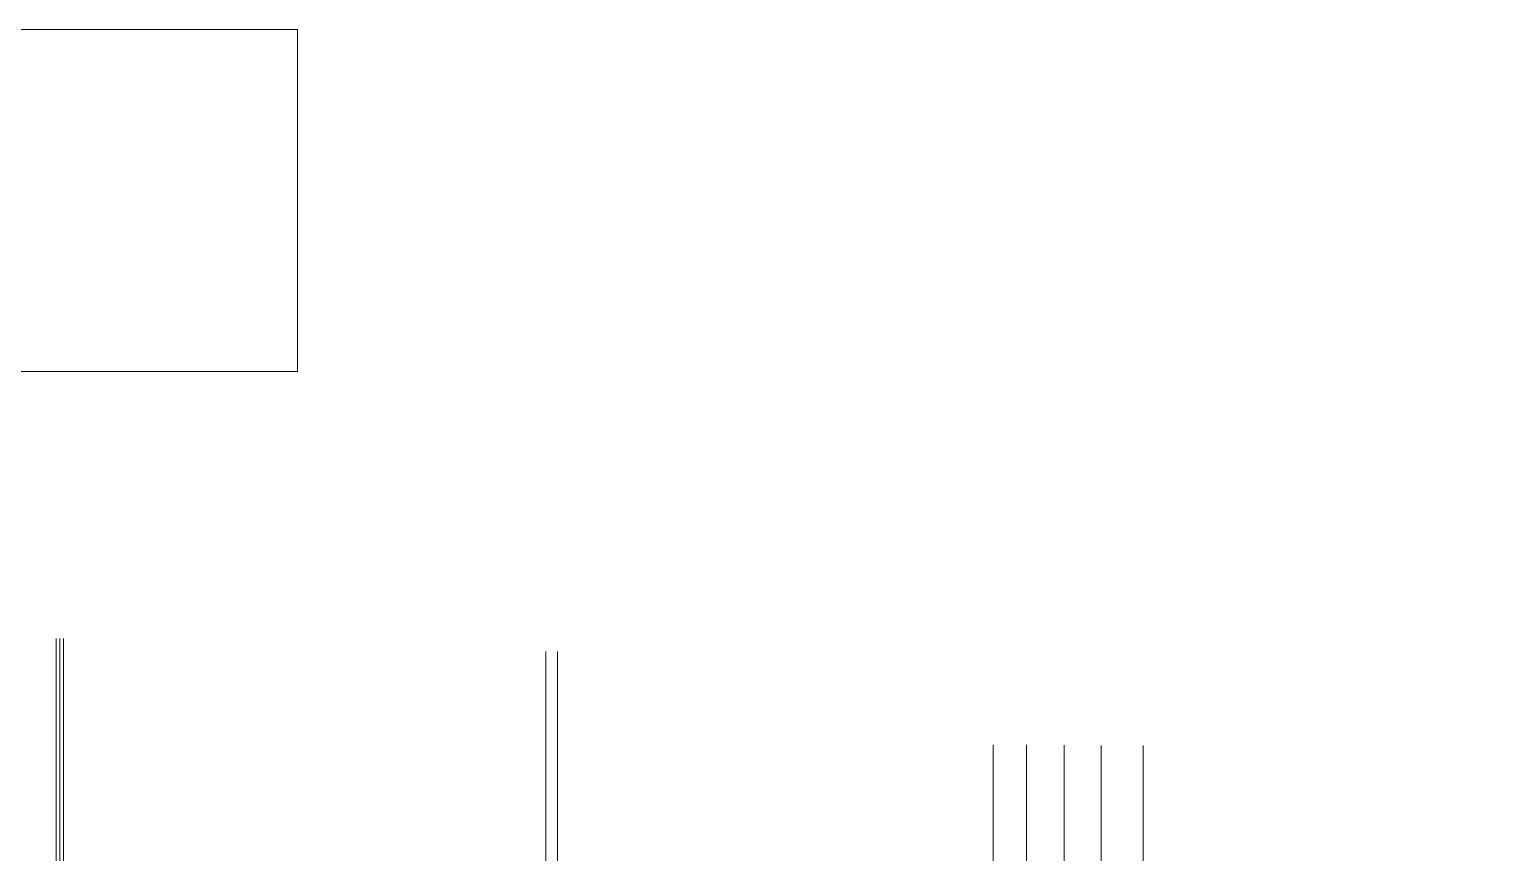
# Model space of a CAD drawing. Header units: inches. Extents: x 4541 to 19811, y -21622 to -6339.
# Drawn here: x 17337 to 19514, y -7552 to -6339 of the extents above; entities that cross this region are included whole.
import ezdxf

# ---------------------------------------------------------------- set-up
doc = ezdxf.new("R2010")
doc.units = ezdxf.units.IN
doc.header["$MEASUREMENT"] = 0
doc.layers.get('0').update_dxf_attribs({"lineweight": 0})

msp = doc.modelspace()

# ---------------------------------------------------------------- linework, layer by layer
at = {"ltscale": 20}
msp.add_lwpolyline([(16880, -6339.5), (17732.5, -6339.5), (17732.5, -6843), (16880, -6843)], close=True, dxfattribs=at)
at = {"ltscale": 5}
for points in [[(17376.5, -7236.5), (17376.5, -7314.1), (17376.5, -8798.5), (19441.3, -8799.1)], [(17382.1, -7236.5), (17382.1, -7314.1), (17382.1, -8790.2), (19441.3, -8790.7)], [(18115.8, -7255.7), (18115.8, -8765.4), (19441.4, -8765.7)]]:
    msp.add_lwpolyline(points, dxfattribs=at)
at = {"color": 1, "ltscale": 5}
msp.add_lwpolyline([(17387.7, -7236.5), (17387.7, -7314.1), (17387.7, -8781.8), (19441.4, -8782.4)], dxfattribs=at)
for points in [[(19441.4, -8774.1), (18098.6, -8773.7), (18098.6, -7255.7)], [(18758.2, -7393.1), (18758.2, -8195.7), (19505.1, -8195.7), (19505.1, -8113.4), (19513.6, -8113.4)], [(18807.3, -7393.1), (18807.3, -8151.4), (19209.2, -8151.4), (19209.2, -8187.5), (19503.1, -8187.5), (19503.1, -8114.4), (19513.6, -8114.4), (19503.1, -8114.4), (19503.1, -8187.5), (19209.2, -8187.5), (19209.2, -7873.8), (19239.9, -7873.8)], [(18862.8, -7393.6), (18862.8, -8137.4), (19216.2, -8137.4), (19216.2, -8187.5), (19503.1, -8187.5), (19503.1, -8114.4), (19513.6, -8114.4), (19503.1, -8114.4)], [(18862.8, -7393.6), (18862.8, -8137.4), (19216.2, -8137.4), (19216.2, -8187.5), (19503.1, -8187.5), (19503.1, -8114.4), (19513.6, -8114.4), (19503.1, -8114.4), (19503.1, -8187.5), (19216.2, -8187.5), (19216.2, -7910.6), (19239.9, -7910.6)], [(18917.5, -7394.1), (18917.5, -8119.2), (19222, -8119.2), (19222, -7947.4), (19239.9, -7947.4), (19222, -7947.4), (19221.9, -8187.5), (19503.1, -8187.5), (19503.1, -8114.4), (19513.6, -8114.4)], [(18979.2, -7394.1), (18979.2, -8110.5), (19228.2, -8110.5)], [(18979.2, -7394.1), (18979.2, -8110.5), (19228.2, -8110.5), (19228.2, -7984.2), (19239.9, -7984.2), (19228.2, -7984.2), (19228.2, -8187.5), (19503.1, -8187.5), (19503.1, -8114.4), (19513.6, -8114.4)], [(18807.3, -7409.9), (18807.3, -8151.4), (19209.2, -8151.4)]]:
    msp.add_lwpolyline(points)

doc.saveas('drawing.dxf')
